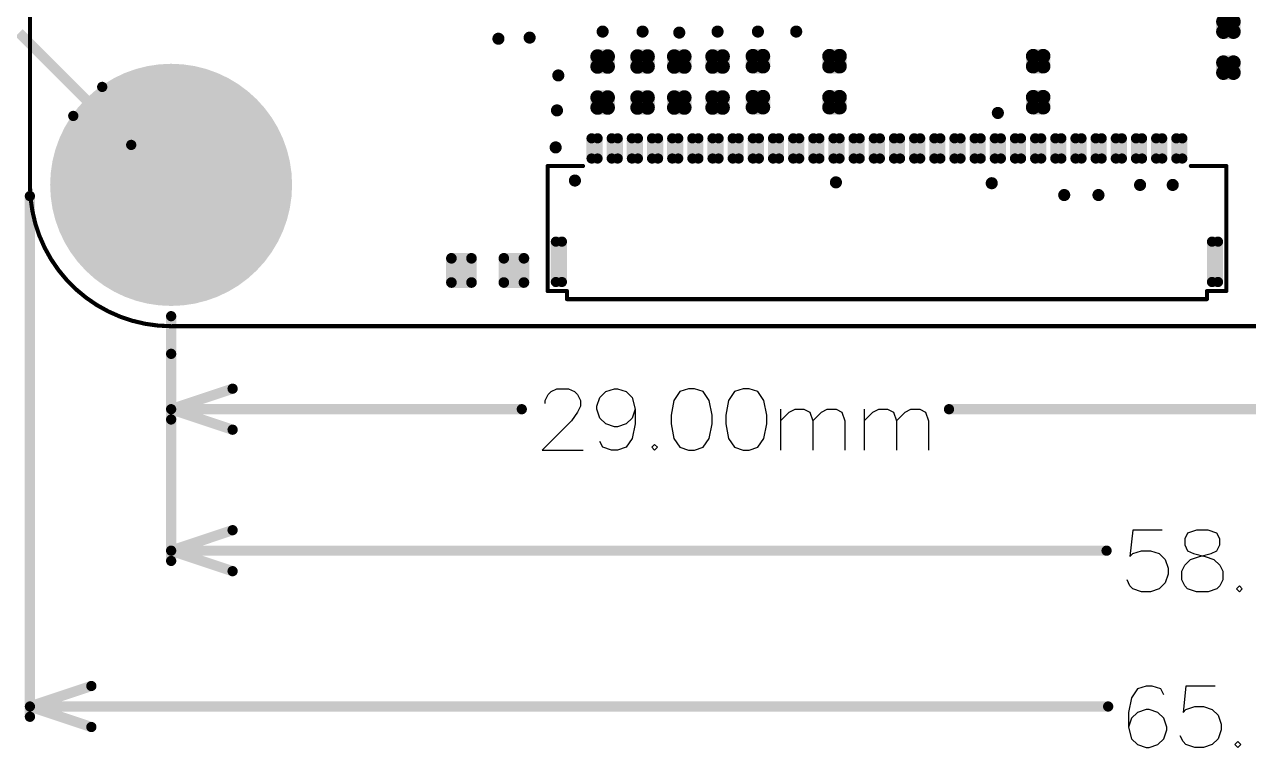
# Model space of a CAD drawing. Header units: millimetres. Extents: x 135.3 to 226.6, y 69.5 to 125.
# Drawn here: x 151.84 to 182.19, y 69.52 to 87.43 of the extents above; entities that cross this region are included whole.
import ezdxf

# ---------------------------------------------------------------- set-up
doc = ezdxf.new("R2010")
doc.units = ezdxf.units.MM
for name, color, linetype in [('Mechanical1', 6, 'Continuous'), ('Mechanical13', 56, 'Continuous'), ('Mechanical9', 56, 'Continuous'), ('PadHoleLayer', 156, 'Continuous'), ('TopSolder', 216, 'Continuous'), ('ViaHoleLayer', 16, 'Continuous')]:
    doc.layers.add(name, color=color, linetype=linetype)

# ---------------------------------------------------------------- blocks, each defined once
blk = doc.blocks.new('0402R_N_HIGHDENSITY_3')
at = {"layer": 'TopSolder', "const_width": 0.1778}
for points in [[(-0.7239, 0.127, 1), (-0.5461, 0.127, 1)], [(-0.4699, 0.127, 1), (-0.2921, 0.127, 1)], [(0.2921, 0.127, 1), (0.4699, 0.127, 1)], [(0.5461, 0.127, 1), (0.7239, 0.127, 1)], [(-0.7239, -0.127, 1), (-0.5461, -0.127, 1)], [(-0.4699, -0.127, 1), (-0.2921, -0.127, 1)], [(0.2921, -0.127, 1), (0.4699, -0.127, 1)], [(0.5461, -0.127, 1), (0.7239, -0.127, 1)]]:
    blk.add_lwpolyline(points, format="xyb", close=True, dxfattribs=at)
at = {"layer": 'TopSolder'}
for points in [[(-0.635, -0.3048), (-0.381, -0.3048), (-0.635, 0.3048), (-0.381, 0.3048)], [(0.381, -0.3048), (0.635, -0.3048), (0.381, 0.3048), (0.635, 0.3048)], [(-0.8128, -0.127), (-0.2032, -0.127), (-0.8128, 0.127), (-0.2032, 0.127)], [(0.2032, -0.127), (0.8128, -0.127), (0.2032, 0.127), (0.8128, 0.127)]]:
    blk.add_solid(points, dxfattribs=at)
blk = doc.blocks.new('0402R_N_HIGHDENSITY_65')
at = {"layer": 'TopSolder', "const_width": 0.1778}
for points in [[(-0.7239, 0.127, 1), (-0.5461, 0.127, 1)], [(-0.4699, 0.127, 1), (-0.2921, 0.127, 1)], [(0.2921, 0.127, 1), (0.4699, 0.127, 1)], [(0.5461, 0.127, 1), (0.7239, 0.127, 1)], [(-0.7239, -0.127, 1), (-0.5461, -0.127, 1)], [(-0.4699, -0.127, 1), (-0.2921, -0.127, 1)], [(0.2921, -0.127, 1), (0.4699, -0.127, 1)], [(0.5461, -0.127, 1), (0.7239, -0.127, 1)]]:
    blk.add_lwpolyline(points, format="xyb", close=True, dxfattribs=at)
at = {"layer": 'TopSolder'}
for points in [[(-0.635, -0.3048), (-0.381, -0.3048), (-0.635, 0.3048), (-0.381, 0.3048)], [(0.381, -0.3048), (0.635, -0.3048), (0.381, 0.3048), (0.635, 0.3048)], [(-0.8128, -0.127), (-0.2032, -0.127), (-0.8128, 0.127), (-0.2032, 0.127)], [(0.2032, -0.127), (0.8128, -0.127), (0.2032, 0.127), (0.8128, 0.127)]]:
    blk.add_solid(points, dxfattribs=at)
blk = doc.blocks.new('0402R_N_HIGHDENSITY_66')
at = {"layer": 'TopSolder', "const_width": 0.1778}
for points in [[(-0.7239, 0.127, 1), (-0.5461, 0.127, 1)], [(-0.4699, 0.127, 1), (-0.2921, 0.127, 1)], [(0.2921, 0.127, 1), (0.4699, 0.127, 1)], [(0.5461, 0.127, 1), (0.7239, 0.127, 1)], [(-0.7239, -0.127, 1), (-0.5461, -0.127, 1)], [(-0.4699, -0.127, 1), (-0.2921, -0.127, 1)], [(0.2921, -0.127, 1), (0.4699, -0.127, 1)], [(0.5461, -0.127, 1), (0.7239, -0.127, 1)]]:
    blk.add_lwpolyline(points, format="xyb", close=True, dxfattribs=at)
at = {"layer": 'TopSolder'}
for points in [[(-0.635, -0.3048), (-0.381, -0.3048), (-0.635, 0.3048), (-0.381, 0.3048)], [(0.381, -0.3048), (0.635, -0.3048), (0.381, 0.3048), (0.635, 0.3048)], [(-0.8128, -0.127), (-0.2032, -0.127), (-0.8128, 0.127), (-0.2032, 0.127)], [(0.2032, -0.127), (0.8128, -0.127), (0.2032, 0.127), (0.8128, 0.127)]]:
    blk.add_solid(points, dxfattribs=at)
blk = doc.blocks.new('0402R_N_HIGHDENSITY_67')
at = {"layer": 'TopSolder', "const_width": 0.1778}
for points in [[(-0.7239, 0.127, 1), (-0.5461, 0.127, 1)], [(-0.4699, 0.127, 1), (-0.2921, 0.127, 1)], [(0.2921, 0.127, 1), (0.4699, 0.127, 1)], [(0.5461, 0.127, 1), (0.7239, 0.127, 1)], [(-0.7239, -0.127, 1), (-0.5461, -0.127, 1)], [(-0.4699, -0.127, 1), (-0.2921, -0.127, 1)], [(0.2921, -0.127, 1), (0.4699, -0.127, 1)], [(0.5461, -0.127, 1), (0.7239, -0.127, 1)]]:
    blk.add_lwpolyline(points, format="xyb", close=True, dxfattribs=at)
at = {"layer": 'TopSolder'}
for points in [[(-0.635, -0.3048), (-0.381, -0.3048), (-0.635, 0.3048), (-0.381, 0.3048)], [(0.381, -0.3048), (0.635, -0.3048), (0.381, 0.3048), (0.635, 0.3048)], [(-0.8128, -0.127), (-0.2032, -0.127), (-0.8128, 0.127), (-0.2032, 0.127)], [(0.2032, -0.127), (0.8128, -0.127), (0.2032, 0.127), (0.8128, 0.127)]]:
    blk.add_solid(points, dxfattribs=at)
blk = doc.blocks.new('0402R_N_HIGHDENSITY_68')
at = {"layer": 'TopSolder', "const_width": 0.1778}
for points in [[(-0.7239, 0.127, 1), (-0.5461, 0.127, 1)], [(-0.4699, 0.127, 1), (-0.2921, 0.127, 1)], [(0.2921, 0.127, 1), (0.4699, 0.127, 1)], [(0.5461, 0.127, 1), (0.7239, 0.127, 1)], [(-0.7239, -0.127, 1), (-0.5461, -0.127, 1)], [(-0.4699, -0.127, 1), (-0.2921, -0.127, 1)], [(0.2921, -0.127, 1), (0.4699, -0.127, 1)], [(0.5461, -0.127, 1), (0.7239, -0.127, 1)]]:
    blk.add_lwpolyline(points, format="xyb", close=True, dxfattribs=at)
at = {"layer": 'TopSolder'}
for points in [[(-0.635, -0.3048), (-0.381, -0.3048), (-0.635, 0.3048), (-0.381, 0.3048)], [(0.381, -0.3048), (0.635, -0.3048), (0.381, 0.3048), (0.635, 0.3048)], [(-0.8128, -0.127), (-0.2032, -0.127), (-0.8128, 0.127), (-0.2032, 0.127)], [(0.2032, -0.127), (0.8128, -0.127), (0.2032, 0.127), (0.8128, 0.127)]]:
    blk.add_solid(points, dxfattribs=at)
blk = doc.blocks.new('0402R_N_HIGHDENSITY_69')
at = {"layer": 'TopSolder', "const_width": 0.1778}
for points in [[(-0.7239, 0.127, 1), (-0.5461, 0.127, 1)], [(-0.4699, 0.127, 1), (-0.2921, 0.127, 1)], [(0.2921, 0.127, 1), (0.4699, 0.127, 1)], [(0.5461, 0.127, 1), (0.7239, 0.127, 1)], [(-0.7239, -0.127, 1), (-0.5461, -0.127, 1)], [(-0.4699, -0.127, 1), (-0.2921, -0.127, 1)], [(0.2921, -0.127, 1), (0.4699, -0.127, 1)], [(0.5461, -0.127, 1), (0.7239, -0.127, 1)]]:
    blk.add_lwpolyline(points, format="xyb", close=True, dxfattribs=at)
at = {"layer": 'TopSolder'}
for points in [[(-0.635, -0.3048), (-0.381, -0.3048), (-0.635, 0.3048), (-0.381, 0.3048)], [(0.381, -0.3048), (0.635, -0.3048), (0.381, 0.3048), (0.635, 0.3048)], [(-0.8128, -0.127), (-0.2032, -0.127), (-0.8128, 0.127), (-0.2032, 0.127)], [(0.2032, -0.127), (0.8128, -0.127), (0.2032, 0.127), (0.8128, 0.127)]]:
    blk.add_solid(points, dxfattribs=at)
blk = doc.blocks.new('0402R_N_HIGHDENSITY_70')
at = {"layer": 'TopSolder', "const_width": 0.1778}
for points in [[(-0.7239, 0.127, 1), (-0.5461, 0.127, 1)], [(-0.4699, 0.127, 1), (-0.2921, 0.127, 1)], [(0.2921, 0.127, 1), (0.4699, 0.127, 1)], [(0.5461, 0.127, 1), (0.7239, 0.127, 1)], [(-0.7239, -0.127, 1), (-0.5461, -0.127, 1)], [(-0.4699, -0.127, 1), (-0.2921, -0.127, 1)], [(0.2921, -0.127, 1), (0.4699, -0.127, 1)], [(0.5461, -0.127, 1), (0.7239, -0.127, 1)]]:
    blk.add_lwpolyline(points, format="xyb", close=True, dxfattribs=at)
at = {"layer": 'TopSolder'}
for points in [[(-0.635, -0.3048), (-0.381, -0.3048), (-0.635, 0.3048), (-0.381, 0.3048)], [(0.381, -0.3048), (0.635, -0.3048), (0.381, 0.3048), (0.635, 0.3048)], [(-0.8128, -0.127), (-0.2032, -0.127), (-0.8128, 0.127), (-0.2032, 0.127)], [(0.2032, -0.127), (0.8128, -0.127), (0.2032, 0.127), (0.8128, 0.127)]]:
    blk.add_solid(points, dxfattribs=at)
blk = doc.blocks.new('0603_LED_106')
at = {"layer": 'TopSolder', "const_width": 0.132}
for points in [[(-0.965, 0.3, 1), (-0.833, 0.3, 1)], [(-0.467, 0.3, 1), (-0.335, 0.3, 1)], [(0.335, 0.3, 1), (0.467, 0.3, 1)], [(0.833, 0.3, 1), (0.965, 0.3, 1)], [(-0.965, -0.3, 1), (-0.833, -0.3, 1)], [(-0.467, -0.3, 1), (-0.335, -0.3, 1)], [(0.335, -0.3, 1), (0.467, -0.3, 1)], [(0.833, -0.3, 1), (0.965, -0.3, 1)]]:
    blk.add_lwpolyline(points, format="xyb", close=True, dxfattribs=at)
at = {"layer": 'TopSolder'}
for points in [[(-0.401, -0.432), (-0.401, 0.432), (-0.899, -0.432), (-0.899, 0.432)], [(0.899, -0.432), (0.899, 0.432), (0.401, -0.432), (0.401, 0.432)], [(-0.269, -0.3), (-0.269, 0.3), (-1.031, -0.3), (-1.031, 0.3)], [(1.031, -0.3), (1.031, 0.3), (0.269, -0.3), (0.269, 0.3)]]:
    blk.add_solid(points, dxfattribs=at)
blk = doc.blocks.new('FPC_0_5MM_30P_DN_H1_0_110')
at = {"layer": 'Mechanical13', "const_width": 0.102}
for points in [[(-8.415, 0.97), (-7.535, 0.97)], [(-8.415, -1.93), (-8.415, 0.97)], [(7.535, 0.97), (8.415, 0.97)], [(8.415, 0.97), (8.415, -1.93)], [(-8.415, -1.93), (-8.415, -2.13)], [(-8.415, -2.13), (-7.935, -2.13)], [(-7.935, -2.33), (-7.935, -2.13)], [(7.935, -2.13), (8.415, -2.13)], [(7.935, -2.33), (7.935, -2.13)], [(8.415, -2.13), (8.415, -1.93)], [(-7.935, -2.33), (7.935, -2.33)]]:
    blk.add_lwpolyline(points, dxfattribs=at)
at = {"layer": 'Mechanical13', "const_width": 0.0508}
for points in [[(-8.44, 0.97, 1), (-8.39, 0.97, 1)], [(-8.44, 0.97, 1), (-8.39, 0.97, 1)], [(-7.56, 0.97, 1), (-7.51, 0.97, 1)], [(7.51, 0.97, 1), (7.56, 0.97, 1)], [(8.39, 0.97, 1), (8.44, 0.97, 1)], [(8.39, 0.97, 1), (8.44, 0.97, 1)], [(-8.44, -1.93, 1), (-8.39, -1.93, 1)], [(-8.44, -1.93, 1), (-8.39, -1.93, 1)], [(-8.44, -2.13, 1), (-8.39, -2.13, 1)], [(-8.44, -2.13, 1), (-8.39, -2.13, 1)], [(-7.96, -2.13, 1), (-7.91, -2.13, 1)], [(-7.96, -2.13, 1), (-7.91, -2.13, 1)], [(7.91, -2.13, 1), (7.96, -2.13, 1)], [(7.91, -2.13, 1), (7.96, -2.13, 1)], [(8.39, -1.93, 1), (8.44, -1.93, 1)], [(8.39, -1.93, 1), (8.44, -1.93, 1)], [(8.39, -2.13, 1), (8.44, -2.13, 1)], [(8.39, -2.13, 1), (8.44, -2.13, 1)], [(-7.96, -2.33, 1), (-7.91, -2.33, 1)], [(-7.96, -2.33, 1), (-7.91, -2.33, 1)], [(7.91, -2.33, 1), (7.96, -2.33, 1)], [(7.91, -2.33, 1), (7.96, -2.33, 1)]]:
    blk.add_lwpolyline(points, format="xyb", close=True, dxfattribs=at)
at = {"layer": 'TopSolder', "const_width": 0.126}
for points in [[(-7.388, 1.655, 1), (-7.262, 1.655, 1)], [(-7.238, 1.655, 1), (-7.112, 1.655, 1)], [(-6.888, 1.655, 1), (-6.762, 1.655, 1)], [(-6.738, 1.655, 1), (-6.612, 1.655, 1)], [(-6.388, 1.655, 1), (-6.262, 1.655, 1)], [(-6.238, 1.655, 1), (-6.112, 1.655, 1)], [(-5.888, 1.655, 1), (-5.762, 1.655, 1)], [(-5.738, 1.655, 1), (-5.612, 1.655, 1)], [(-5.388, 1.655, 1), (-5.262, 1.655, 1)], [(-5.238, 1.655, 1), (-5.112, 1.655, 1)], [(-4.888, 1.655, 1), (-4.762, 1.655, 1)], [(-4.738, 1.655, 1), (-4.612, 1.655, 1)], [(-4.388, 1.655, 1), (-4.262, 1.655, 1)], [(-4.238, 1.655, 1), (-4.112, 1.655, 1)], [(-3.888, 1.655, 1), (-3.762, 1.655, 1)], [(-3.738, 1.655, 1), (-3.612, 1.655, 1)], [(-3.388, 1.655, 1), (-3.262, 1.655, 1)], [(-3.238, 1.655, 1), (-3.112, 1.655, 1)], [(-2.888, 1.655, 1), (-2.762, 1.655, 1)], [(-2.738, 1.655, 1), (-2.612, 1.655, 1)], [(-2.388, 1.655, 1), (-2.262, 1.655, 1)], [(-2.238, 1.655, 1), (-2.112, 1.655, 1)], [(-1.888, 1.655, 1), (-1.762, 1.655, 1)], [(-1.738, 1.655, 1), (-1.612, 1.655, 1)], [(-1.388, 1.655, 1), (-1.262, 1.655, 1)], [(-1.238, 1.655, 1), (-1.112, 1.655, 1)], [(-0.888, 1.655, 1), (-0.762, 1.655, 1)], [(-0.738, 1.655, 1), (-0.612, 1.655, 1)], [(-0.388, 1.655, 1), (-0.262, 1.655, 1)], [(-0.238, 1.655, 1), (-0.112, 1.655, 1)], [(0.112, 1.655, 1), (0.238, 1.655, 1)], [(0.262, 1.655, 1), (0.388, 1.655, 1)], [(0.612, 1.655, 1), (0.738, 1.655, 1)], [(0.762, 1.655, 1), (0.888, 1.655, 1)], [(1.112, 1.655, 1), (1.238, 1.655, 1)], [(1.262, 1.655, 1), (1.388, 1.655, 1)], [(1.612, 1.655, 1), (1.738, 1.655, 1)], [(1.762, 1.655, 1), (1.888, 1.655, 1)], [(2.112, 1.655, 1), (2.238, 1.655, 1)], [(2.262, 1.655, 1), (2.388, 1.655, 1)], [(2.612, 1.655, 1), (2.738, 1.655, 1)], [(2.762, 1.655, 1), (2.888, 1.655, 1)], [(3.112, 1.655, 1), (3.238, 1.655, 1)], [(3.262, 1.655, 1), (3.388, 1.655, 1)], [(3.612, 1.655, 1), (3.738, 1.655, 1)], [(3.762, 1.655, 1), (3.888, 1.655, 1)], [(4.112, 1.655, 1), (4.238, 1.655, 1)], [(4.262, 1.655, 1), (4.388, 1.655, 1)], [(4.612, 1.655, 1), (4.738, 1.655, 1)], [(4.762, 1.655, 1), (4.888, 1.655, 1)], [(5.112, 1.655, 1), (5.238, 1.655, 1)], [(5.262, 1.655, 1), (5.388, 1.655, 1)], [(5.612, 1.655, 1), (5.738, 1.655, 1)], [(5.762, 1.655, 1), (5.888, 1.655, 1)], [(6.112, 1.655, 1), (6.238, 1.655, 1)], [(6.262, 1.655, 1), (6.388, 1.655, 1)], [(6.612, 1.655, 1), (6.738, 1.655, 1)], [(6.762, 1.655, 1), (6.888, 1.655, 1)], [(7.112, 1.655, 1), (7.238, 1.655, 1)], [(7.262, 1.655, 1), (7.388, 1.655, 1)], [(-7.388, 1.155, 1), (-7.262, 1.155, 1)], [(-7.238, 1.155, 1), (-7.112, 1.155, 1)], [(-6.888, 1.155, 1), (-6.762, 1.155, 1)], [(-6.738, 1.155, 1), (-6.612, 1.155, 1)], [(-6.388, 1.155, 1), (-6.262, 1.155, 1)], [(-6.238, 1.155, 1), (-6.112, 1.155, 1)], [(-5.888, 1.155, 1), (-5.762, 1.155, 1)], [(-5.738, 1.155, 1), (-5.612, 1.155, 1)], [(-5.388, 1.155, 1), (-5.262, 1.155, 1)], [(-5.238, 1.155, 1), (-5.112, 1.155, 1)], [(-4.888, 1.155, 1), (-4.762, 1.155, 1)], [(-4.738, 1.155, 1), (-4.612, 1.155, 1)], [(-4.388, 1.155, 1), (-4.262, 1.155, 1)], [(-4.238, 1.155, 1), (-4.112, 1.155, 1)], [(-3.888, 1.155, 1), (-3.762, 1.155, 1)], [(-3.738, 1.155, 1), (-3.612, 1.155, 1)], [(-3.388, 1.155, 1), (-3.262, 1.155, 1)], [(-3.238, 1.155, 1), (-3.112, 1.155, 1)], [(-2.888, 1.155, 1), (-2.762, 1.155, 1)], [(-2.738, 1.155, 1), (-2.612, 1.155, 1)], [(-2.388, 1.155, 1), (-2.262, 1.155, 1)], [(-2.238, 1.155, 1), (-2.112, 1.155, 1)], [(-1.888, 1.155, 1), (-1.762, 1.155, 1)], [(-1.738, 1.155, 1), (-1.612, 1.155, 1)], [(-1.388, 1.155, 1), (-1.262, 1.155, 1)], [(-1.238, 1.155, 1), (-1.112, 1.155, 1)], [(-0.888, 1.155, 1), (-0.762, 1.155, 1)], [(-0.738, 1.155, 1), (-0.612, 1.155, 1)], [(-0.388, 1.155, 1), (-0.262, 1.155, 1)], [(-0.238, 1.155, 1), (-0.112, 1.155, 1)], [(0.112, 1.155, 1), (0.238, 1.155, 1)], [(0.262, 1.155, 1), (0.388, 1.155, 1)], [(0.612, 1.155, 1), (0.738, 1.155, 1)], [(0.762, 1.155, 1), (0.888, 1.155, 1)], [(1.112, 1.155, 1), (1.238, 1.155, 1)], [(1.262, 1.155, 1), (1.388, 1.155, 1)], [(1.612, 1.155, 1), (1.738, 1.155, 1)], [(1.762, 1.155, 1), (1.888, 1.155, 1)], [(2.112, 1.155, 1), (2.238, 1.155, 1)], [(2.262, 1.155, 1), (2.388, 1.155, 1)], [(2.612, 1.155, 1), (2.738, 1.155, 1)], [(2.762, 1.155, 1), (2.888, 1.155, 1)], [(3.112, 1.155, 1), (3.238, 1.155, 1)], [(3.262, 1.155, 1), (3.388, 1.155, 1)], [(3.612, 1.155, 1), (3.738, 1.155, 1)], [(3.762, 1.155, 1), (3.888, 1.155, 1)], [(4.112, 1.155, 1), (4.238, 1.155, 1)], [(4.262, 1.155, 1), (4.388, 1.155, 1)], [(4.612, 1.155, 1), (4.738, 1.155, 1)], [(4.762, 1.155, 1), (4.888, 1.155, 1)], [(5.112, 1.155, 1), (5.238, 1.155, 1)], [(5.262, 1.155, 1), (5.388, 1.155, 1)], [(5.612, 1.155, 1), (5.738, 1.155, 1)], [(5.762, 1.155, 1), (5.888, 1.155, 1)], [(6.112, 1.155, 1), (6.238, 1.155, 1)], [(6.262, 1.155, 1), (6.388, 1.155, 1)], [(6.612, 1.155, 1), (6.738, 1.155, 1)], [(6.762, 1.155, 1), (6.888, 1.155, 1)], [(7.112, 1.155, 1), (7.238, 1.155, 1)], [(7.262, 1.155, 1), (7.388, 1.155, 1)], [(-8.273, -0.905, 1), (-8.147, -0.905, 1)], [(-8.123, -0.905, 1), (-7.997, -0.905, 1)], [(7.997, -0.905, 1), (8.123, -0.905, 1)], [(8.147, -0.905, 1), (8.273, -0.905, 1)], [(-8.273, -1.905, 1), (-8.147, -1.905, 1)], [(-8.123, -1.905, 1), (-7.997, -1.905, 1)], [(7.997, -1.905, 1), (8.123, -1.905, 1)], [(8.147, -1.905, 1), (8.273, -1.905, 1)]]:
    blk.add_lwpolyline(points, format="xyb", close=True, dxfattribs=at)
at = {"layer": 'TopSolder'}
for points in [[(-7.451, 1.655), (-7.451, 1.155), (-7.049, 1.655), (-7.049, 1.155)], [(-7.325, 1.781), (-7.325, 1.029), (-7.175, 1.781), (-7.175, 1.029)], [(-6.951, 1.655), (-6.951, 1.155), (-6.549, 1.655), (-6.549, 1.155)], [(-6.825, 1.781), (-6.825, 1.029), (-6.675, 1.781), (-6.675, 1.029)], [(-6.451, 1.655), (-6.451, 1.155), (-6.049, 1.655), (-6.049, 1.155)], [(-6.325, 1.781), (-6.325, 1.029), (-6.175, 1.781), (-6.175, 1.029)], [(-5.951, 1.655), (-5.951, 1.155), (-5.549, 1.655), (-5.549, 1.155)], [(-5.825, 1.781), (-5.825, 1.029), (-5.675, 1.781), (-5.675, 1.029)], [(-5.451, 1.655), (-5.451, 1.155), (-5.049, 1.655), (-5.049, 1.155)], [(-5.325, 1.781), (-5.325, 1.029), (-5.175, 1.781), (-5.175, 1.029)], [(-4.951, 1.655), (-4.951, 1.155), (-4.549, 1.655), (-4.549, 1.155)], [(-4.825, 1.781), (-4.825, 1.029), (-4.675, 1.781), (-4.675, 1.029)], [(-4.451, 1.655), (-4.451, 1.155), (-4.049, 1.655), (-4.049, 1.155)], [(-4.325, 1.781), (-4.325, 1.029), (-4.175, 1.781), (-4.175, 1.029)], [(-3.951, 1.655), (-3.951, 1.155), (-3.549, 1.655), (-3.549, 1.155)], [(-3.825, 1.781), (-3.825, 1.029), (-3.675, 1.781), (-3.675, 1.029)], [(-3.451, 1.655), (-3.451, 1.155), (-3.049, 1.655), (-3.049, 1.155)], [(-3.325, 1.781), (-3.325, 1.029), (-3.175, 1.781), (-3.175, 1.029)], [(-2.951, 1.655), (-2.951, 1.155), (-2.549, 1.655), (-2.549, 1.155)], [(-2.825, 1.781), (-2.825, 1.029), (-2.675, 1.781), (-2.675, 1.029)], [(-2.451, 1.655), (-2.451, 1.155), (-2.049, 1.655), (-2.049, 1.155)], [(-2.325, 1.781), (-2.325, 1.029), (-2.175, 1.781), (-2.175, 1.029)], [(-1.951, 1.655), (-1.951, 1.155), (-1.549, 1.655), (-1.549, 1.155)], [(-1.825, 1.781), (-1.825, 1.029), (-1.675, 1.781), (-1.675, 1.029)], [(-1.451, 1.655), (-1.451, 1.155), (-1.049, 1.655), (-1.049, 1.155)], [(-1.325, 1.781), (-1.325, 1.029), (-1.175, 1.781), (-1.175, 1.029)], [(-0.951, 1.655), (-0.951, 1.155), (-0.549, 1.655), (-0.549, 1.155)], [(-0.825, 1.781), (-0.825, 1.029), (-0.675, 1.781), (-0.675, 1.029)], [(-0.451, 1.655), (-0.451, 1.155), (-0.049, 1.655), (-0.049, 1.155)], [(-0.325, 1.781), (-0.325, 1.029), (-0.175, 1.781), (-0.175, 1.029)], [(0.049, 1.655), (0.049, 1.155), (0.451, 1.655), (0.451, 1.155)], [(0.175, 1.781), (0.175, 1.029), (0.325, 1.781), (0.325, 1.029)], [(0.549, 1.655), (0.549, 1.155), (0.951, 1.655), (0.951, 1.155)], [(0.675, 1.781), (0.675, 1.029), (0.825, 1.781), (0.825, 1.029)], [(1.049, 1.655), (1.049, 1.155), (1.451, 1.655), (1.451, 1.155)], [(1.175, 1.781), (1.175, 1.029), (1.325, 1.781), (1.325, 1.029)], [(1.549, 1.655), (1.549, 1.155), (1.951, 1.655), (1.951, 1.155)], [(1.675, 1.781), (1.675, 1.029), (1.825, 1.781), (1.825, 1.029)], [(2.049, 1.655), (2.049, 1.155), (2.451, 1.655), (2.451, 1.155)], [(2.175, 1.781), (2.175, 1.029), (2.325, 1.781), (2.325, 1.029)], [(2.549, 1.655), (2.549, 1.155), (2.951, 1.655), (2.951, 1.155)], [(2.675, 1.781), (2.675, 1.029), (2.825, 1.781), (2.825, 1.029)], [(3.049, 1.655), (3.049, 1.155), (3.451, 1.655), (3.451, 1.155)], [(3.175, 1.781), (3.175, 1.029), (3.325, 1.781), (3.325, 1.029)], [(3.549, 1.655), (3.549, 1.155), (3.951, 1.655), (3.951, 1.155)], [(3.675, 1.781), (3.675, 1.029), (3.825, 1.781), (3.825, 1.029)], [(4.049, 1.655), (4.049, 1.155), (4.451, 1.655), (4.451, 1.155)], [(4.175, 1.781), (4.175, 1.029), (4.325, 1.781), (4.325, 1.029)], [(4.549, 1.655), (4.549, 1.155), (4.951, 1.655), (4.951, 1.155)], [(4.675, 1.781), (4.675, 1.029), (4.825, 1.781), (4.825, 1.029)], [(5.049, 1.655), (5.049, 1.155), (5.451, 1.655), (5.451, 1.155)], [(5.175, 1.781), (5.175, 1.029), (5.325, 1.781), (5.325, 1.029)], [(5.549, 1.655), (5.549, 1.155), (5.951, 1.655), (5.951, 1.155)], [(5.675, 1.781), (5.675, 1.029), (5.825, 1.781), (5.825, 1.029)], [(6.049, 1.655), (6.049, 1.155), (6.451, 1.655), (6.451, 1.155)], [(6.175, 1.781), (6.175, 1.029), (6.325, 1.781), (6.325, 1.029)], [(6.549, 1.655), (6.549, 1.155), (6.951, 1.655), (6.951, 1.155)], [(6.675, 1.781), (6.675, 1.029), (6.825, 1.781), (6.825, 1.029)], [(7.049, 1.655), (7.049, 1.155), (7.451, 1.655), (7.451, 1.155)], [(7.175, 1.781), (7.175, 1.029), (7.325, 1.781), (7.325, 1.029)], [(-8.336, -0.905), (-8.336, -1.905), (-7.934, -0.905), (-7.934, -1.905)], [(-8.21, -0.779), (-8.21, -2.031), (-8.06, -0.779), (-8.06, -2.031)], [(7.934, -0.905), (7.934, -1.905), (8.336, -0.905), (8.336, -1.905)], [(8.06, -0.779), (8.06, -2.031), (8.21, -0.779), (8.21, -2.031)]]:
    blk.add_solid(points, dxfattribs=at)
blk = doc.blocks.new('0402R_N_HIGHDENSITY_140')
at = {"layer": 'TopSolder', "const_width": 0.1778}
for points in [[(-0.7239, 0.127, 1), (-0.5461, 0.127, 1)], [(-0.4699, 0.127, 1), (-0.2921, 0.127, 1)], [(0.2921, 0.127, 1), (0.4699, 0.127, 1)], [(0.5461, 0.127, 1), (0.7239, 0.127, 1)], [(-0.7239, -0.127, 1), (-0.5461, -0.127, 1)], [(-0.4699, -0.127, 1), (-0.2921, -0.127, 1)], [(0.2921, -0.127, 1), (0.4699, -0.127, 1)], [(0.5461, -0.127, 1), (0.7239, -0.127, 1)]]:
    blk.add_lwpolyline(points, format="xyb", close=True, dxfattribs=at)
at = {"layer": 'TopSolder'}
for points in [[(-0.635, -0.3048), (-0.381, -0.3048), (-0.635, 0.3048), (-0.381, 0.3048)], [(0.381, -0.3048), (0.635, -0.3048), (0.381, 0.3048), (0.635, 0.3048)], [(-0.8128, -0.127), (-0.2032, -0.127), (-0.8128, 0.127), (-0.2032, 0.127)], [(0.2032, -0.127), (0.8128, -0.127), (0.2032, 0.127), (0.8128, 0.127)]]:
    blk.add_solid(points, dxfattribs=at)

msp = doc.modelspace()

# ---------------------------------------------------------------- linework, layer by layer
at = {"layer": 'Mechanical1', "const_width": 0.102}
for points in [[(151.976, 83.484), (151.976, 116.515)], [(155.504, 79.956), (213.477, 79.956)]]:
    msp.add_lwpolyline(points, dxfattribs=at)
at = {"layer": 'Mechanical1', "const_width": 0.0508}
for points in [[(151.95, 83.484, 1), (152.001, 83.484, 1)], [(151.95, 83.458, 1), (152.001, 83.458, 1)], [(155.452, 79.956, 1), (155.502, 79.956, 1)], [(155.478, 79.956, 1), (155.529, 79.956, 1)]]:
    msp.add_lwpolyline(points, format="xyb", close=True, dxfattribs=at)
at = {"layer": 'Mechanical1', "const_width": 0.102}
msp.add_lwpolyline([(155.477, 79.956, -0.414214), (151.976, 83.458)], format="xyb", dxfattribs=at)
at = {"layer": 'Mechanical9'}
for p, q in [((164.826, 78.262), (164.898, 78.334)), ((164.898, 78.334), (165.043, 78.407)), ((165.043, 78.407), (165.333, 78.407)), ((165.333, 78.407), (165.479, 78.334)), ((165.479, 78.334), (165.551, 78.262)), ((166.11, 78.189), (166.255, 78.334)), ((166.255, 78.334), (166.473, 78.407)), ((166.473, 78.407), (166.545, 78.407)), ((166.545, 78.407), (166.763, 78.334)), ((166.763, 78.334), (166.908, 78.189)), ((168.091, 78.334), (167.945, 78.117)), ((168.308, 78.407), (168.091, 78.334)), ((168.453, 78.407), (168.308, 78.407)), ((168.671, 78.334), (168.453, 78.407)), ((168.816, 78.117), (168.671, 78.334)), ((169.447, 78.334), (169.302, 78.117)), ((169.665, 78.407), (169.447, 78.334)), ((169.81, 78.407), (169.665, 78.407)), ((170.028, 78.334), (169.81, 78.407)), ((170.173, 78.117), (170.028, 78.334)), ((164.753, 78.117), (164.826, 78.262)), ((164.753, 78.044), (164.753, 78.117)), ((165.551, 78.262), (165.624, 78.117)), ((165.624, 78.117), (165.624, 77.972)), ((166.037, 77.972), (166.11, 78.189)), ((166.908, 78.189), (166.98, 77.899)), ((167.945, 78.117), (167.873, 77.754)), ((168.889, 77.754), (168.816, 78.117)), ((169.302, 78.117), (169.23, 77.754)), ((170.245, 77.754), (170.173, 78.117)), ((165.551, 77.826), (165.406, 77.609)), ((165.624, 77.972), (165.551, 77.826)), ((166.037, 77.899), (166.037, 77.972)), ((166.11, 77.681), (166.037, 77.899)), ((166.98, 77.899), (166.908, 77.681)), ((166.98, 77.899), (166.98, 77.536)), ((167.873, 77.754), (167.873, 77.536)), ((168.889, 77.536), (168.889, 77.754)), ((169.23, 77.754), (169.23, 77.536)), ((170.245, 77.536), (170.245, 77.754)), ((170.586, 77.899), (170.586, 76.883)), ((170.586, 77.609), (170.804, 77.826)), ((170.804, 77.826), (170.949, 77.899)), ((170.949, 77.899), (171.167, 77.899)), ((171.167, 77.899), (171.312, 77.826)), ((171.312, 77.826), (171.385, 77.609)), ((171.385, 77.609), (171.602, 77.826)), ((171.602, 77.826), (171.747, 77.899)), ((171.747, 77.899), (171.965, 77.899)), ((171.965, 77.899), (172.11, 77.826)), ((172.11, 77.826), (172.183, 77.609)), ((172.662, 77.899), (172.662, 76.883)), ((172.662, 77.609), (172.879, 77.826)), ((172.879, 77.826), (173.024, 77.899)), ((173.024, 77.899), (173.242, 77.899)), ((173.242, 77.899), (173.387, 77.826)), ((173.387, 77.826), (173.46, 77.609)), ((173.46, 77.609), (173.677, 77.826)), ((173.677, 77.826), (173.822, 77.899)), ((173.822, 77.899), (174.04, 77.899)), ((174.04, 77.899), (174.185, 77.826)), ((174.185, 77.826), (174.258, 77.609)), ((165.406, 77.609), (164.68, 76.883)), ((166.255, 77.536), (166.11, 77.681)), ((166.473, 77.464), (166.255, 77.536)), ((166.545, 77.464), (166.473, 77.464)), ((166.763, 77.536), (166.545, 77.464)), ((166.908, 77.681), (166.763, 77.536)), ((166.98, 77.536), (166.908, 77.173)), ((167.873, 77.536), (167.945, 77.173)), ((168.816, 77.173), (168.889, 77.536)), ((169.23, 77.536), (169.302, 77.173)), ((170.173, 77.173), (170.245, 77.536)), ((171.385, 77.609), (171.385, 76.883)), ((172.183, 77.609), (172.183, 76.883)), ((173.46, 77.609), (173.46, 76.883)), ((174.258, 77.609), (174.258, 76.883)), ((166.182, 76.956), (166.11, 77.101)), ((166.908, 77.173), (166.763, 76.956)), ((167.945, 77.173), (168.091, 76.956)), ((168.671, 76.956), (168.816, 77.173)), ((169.302, 77.173), (169.447, 76.956)), ((170.028, 76.956), (170.173, 77.173)), ((164.68, 76.883), (165.696, 76.883)), ((166.4, 76.883), (166.182, 76.956)), ((166.545, 76.883), (166.4, 76.883)), ((166.763, 76.956), (166.545, 76.883)), ((167.467, 77.028), (167.394, 76.956)), ((167.394, 76.956), (167.467, 76.883)), ((167.539, 76.956), (167.467, 77.028)), ((167.467, 76.883), (167.539, 76.956)), ((168.091, 76.956), (168.308, 76.883)), ((168.308, 76.883), (168.453, 76.883)), ((168.453, 76.883), (168.671, 76.956)), ((169.447, 76.956), (169.665, 76.883)), ((169.665, 76.883), (169.81, 76.883)), ((169.81, 76.883), (170.028, 76.956)), ((179.326, 74.902), (179.253, 74.249)), ((180.051, 74.902), (179.326, 74.902)), ((180.682, 74.829), (180.61, 74.684)), ((180.61, 74.684), (180.61, 74.539)), ((180.9, 74.902), (180.682, 74.829)), ((181.19, 74.902), (180.9, 74.902)), ((181.408, 74.829), (181.19, 74.902)), ((181.48, 74.684), (181.408, 74.829)), ((181.48, 74.539), (181.48, 74.684)), ((179.326, 74.321), (179.543, 74.394)), ((179.543, 74.394), (179.761, 74.394)), ((179.761, 74.394), (179.979, 74.321)), ((180.61, 74.539), (180.682, 74.394)), ((180.682, 74.394), (180.827, 74.321)), ((181.263, 74.321), (181.408, 74.394)), ((181.408, 74.394), (181.48, 74.539)), ((179.253, 74.249), (179.326, 74.321)), ((179.979, 74.321), (180.124, 74.176)), ((180.124, 74.176), (180.196, 73.958)), ((180.61, 74.031), (180.755, 74.176)), ((180.755, 74.176), (180.973, 74.249)), ((180.827, 74.321), (181.118, 74.249)), ((180.973, 74.249), (181.263, 74.321)), ((181.118, 74.249), (181.335, 74.176)), ((181.335, 74.176), (181.48, 74.031)), ((180.196, 73.813), (180.124, 73.596)), ((180.196, 73.958), (180.196, 73.813)), ((180.537, 73.886), (180.61, 74.031)), ((180.537, 73.668), (180.537, 73.886)), ((181.48, 74.031), (181.553, 73.886)), ((181.553, 73.886), (181.553, 73.668)), ((179.253, 73.523), (179.18, 73.668)), ((179.326, 73.451), (179.253, 73.523)), ((180.124, 73.596), (179.979, 73.451)), ((180.61, 73.523), (180.537, 73.668)), ((180.682, 73.451), (180.61, 73.523)), ((181.48, 73.523), (181.408, 73.451)), ((181.553, 73.668), (181.48, 73.523)), ((181.967, 73.523), (181.894, 73.451)), ((182.039, 73.451), (181.967, 73.523)), ((179.543, 73.378), (179.326, 73.451)), ((179.761, 73.378), (179.543, 73.378)), ((179.979, 73.451), (179.761, 73.378)), ((180.9, 73.378), (180.682, 73.451)), ((181.19, 73.378), (180.9, 73.378)), ((181.408, 73.451), (181.19, 73.378)), ((181.894, 73.451), (181.967, 73.378)), ((181.967, 73.378), (182.039, 73.451)), ((179.656, 71.041), (179.438, 70.968)), ((179.801, 71.041), (179.656, 71.041)), ((180.018, 70.968), (179.801, 71.041)), ((180.642, 71.041), (180.57, 70.388)), ((181.368, 71.041), (180.642, 71.041)), ((179.293, 70.751), (179.22, 70.388)), ((179.438, 70.968), (179.293, 70.751)), ((180.091, 70.823), (180.018, 70.968)), ((179.656, 70.46), (179.438, 70.388)), ((179.728, 70.46), (179.656, 70.46)), ((179.946, 70.388), (179.728, 70.46)), ((180.57, 70.388), (180.642, 70.46)), ((180.642, 70.46), (180.86, 70.533)), ((180.86, 70.533), (181.078, 70.533)), ((181.078, 70.533), (181.295, 70.46)), ((181.295, 70.46), (181.441, 70.315)), ((179.22, 70.388), (179.22, 70.025)), ((179.293, 70.243), (179.22, 70.025)), ((179.438, 70.388), (179.293, 70.243)), ((180.091, 70.243), (179.946, 70.388)), ((180.164, 70.025), (180.091, 70.243)), ((181.441, 70.315), (181.513, 70.098)), ((179.22, 70.025), (179.293, 69.735)), ((180.091, 69.735), (180.164, 69.953)), ((180.164, 69.953), (180.164, 70.025)), ((181.513, 69.953), (181.441, 69.735)), ((181.513, 70.098), (181.513, 69.953)), ((179.293, 69.735), (179.438, 69.59)), ((179.438, 69.59), (179.656, 69.517)), ((179.656, 69.517), (179.728, 69.517)), ((179.728, 69.517), (179.946, 69.59)), ((179.946, 69.59), (180.091, 69.735)), ((180.57, 69.662), (180.497, 69.807)), ((180.642, 69.59), (180.57, 69.662)), ((180.86, 69.517), (180.642, 69.59)), ((181.078, 69.517), (180.86, 69.517)), ((181.295, 69.59), (181.078, 69.517)), ((181.441, 69.735), (181.295, 69.59)), ((181.927, 69.662), (181.854, 69.59)), ((181.854, 69.59), (181.927, 69.517)), ((181.999, 69.59), (181.927, 69.662)), ((181.927, 69.517), (181.999, 69.59))]:
    msp.add_line(p, q, dxfattribs=at)
at = {"layer": 'Mechanical9', "const_width": 0.254}
for points in [[(151.706, 87.229), (154.487, 84.448)], [(153.769, 85.885), (154.487, 84.448)], [(153.05, 85.166), (154.487, 84.448)], [(151.976, 70.279), (151.976, 83.18)], [(155.477, 74.14), (155.477, 80.204)], [(155.477, 77.645), (155.477, 79.271)], [(155.477, 77.899), (157.001, 78.407)], [(155.477, 77.899), (157.001, 77.391)], [(155.477, 77.899), (164.172, 77.899)], [(174.766, 77.899), (184.477, 77.899)], [(155.477, 74.394), (157.001, 74.902)], [(155.477, 74.394), (157.001, 73.886)], [(155.477, 74.394), (178.672, 74.394)], [(151.976, 70.533), (153.5, 71.041)], [(151.976, 70.533), (153.5, 70.025)], [(151.976, 70.533), (178.712, 70.533)]]:
    msp.add_lwpolyline(points, dxfattribs=at)
at = {"layer": 'Mechanical9', "const_width": 0.127}
for points in [[(153.705, 85.885, 1), (153.832, 85.885, 1)], [(152.987, 85.166, 1), (153.114, 85.166, 1)], [(154.424, 84.448, 1), (154.551, 84.448, 1)], [(154.424, 84.448, 1), (154.551, 84.448, 1)], [(154.424, 84.448, 1), (154.551, 84.448, 1)], [(151.912, 83.18, 1), (152.039, 83.18, 1)], [(155.414, 80.204, 1), (155.541, 80.204, 1)], [(155.414, 79.271, 1), (155.541, 79.271, 1)], [(156.938, 78.407, 1), (157.065, 78.407, 1)], [(155.414, 77.899, 1), (155.541, 77.899, 1)], [(155.414, 77.899, 1), (155.541, 77.899, 1)], [(155.414, 77.899, 1), (155.541, 77.899, 1)], [(164.109, 77.899, 1), (164.236, 77.899, 1)], [(174.702, 77.899, 1), (174.829, 77.899, 1)], [(155.414, 77.645, 1), (155.541, 77.645, 1)], [(156.938, 77.391, 1), (157.065, 77.391, 1)], [(156.938, 74.902, 1), (157.065, 74.902, 1)], [(155.414, 74.394, 1), (155.541, 74.394, 1)], [(155.414, 74.394, 1), (155.541, 74.394, 1)], [(155.414, 74.394, 1), (155.541, 74.394, 1)], [(178.609, 74.394, 1), (178.736, 74.394, 1)], [(155.414, 74.14, 1), (155.541, 74.14, 1)], [(156.938, 73.886, 1), (157.065, 73.886, 1)], [(153.436, 71.041, 1), (153.563, 71.041, 1)], [(151.912, 70.533, 1), (152.039, 70.533, 1)], [(151.912, 70.533, 1), (152.039, 70.533, 1)], [(151.912, 70.533, 1), (152.039, 70.533, 1)], [(178.649, 70.533, 1), (178.776, 70.533, 1)], [(151.912, 70.279, 1), (152.039, 70.279, 1)], [(153.436, 70.025, 1), (153.563, 70.025, 1)]]:
    msp.add_lwpolyline(points, format="xyb", close=True, dxfattribs=at)
at = {"layer": 'PadHoleLayer', "const_width": 1.4}
msp.add_lwpolyline([(154.777, 83.458, 1), (156.177, 83.458, 1)], format="xyb", close=True, dxfattribs=at)
at = {"layer": 'TopSolder', "const_width": 3}
msp.add_lwpolyline([(153.977, 83.458, 1), (156.977, 83.458, 1)], format="xyb", close=True, dxfattribs=at)
at = {"layer": 'ViaHoleLayer', "const_width": 0.15}
for points in [[(163.518, 87.079, 1), (163.668, 87.079, 1)], [(164.292, 87.106, 1), (164.442, 87.106, 1)], [(166.102, 87.256, 1), (166.252, 87.256, 1)], [(167.092, 87.256, 1), (167.242, 87.256, 1)], [(168.002, 87.231, 1), (168.152, 87.231, 1)], [(168.952, 87.256, 1), (169.102, 87.256, 1)], [(169.952, 87.256, 1), (170.102, 87.256, 1)], [(170.902, 87.256, 1), (171.052, 87.256, 1)], [(165.003, 86.169, 1), (165.153, 86.169, 1)], [(164.97, 85.303, 1), (165.12, 85.303, 1)], [(175.902, 85.24, 1), (176.052, 85.24, 1)], [(164.937, 84.386, 1), (165.087, 84.386, 1)], [(165.415, 83.565, 1), (165.565, 83.565, 1)], [(171.887, 83.52, 1), (172.037, 83.52, 1)], [(175.75, 83.499, 1), (175.9, 83.499, 1)], [(179.428, 83.456, 1), (179.578, 83.456, 1)], [(180.238, 83.456, 1), (180.388, 83.456, 1)], [(177.547, 83.206, 1), (177.697, 83.206, 1)], [(178.397, 83.206, 1), (178.547, 83.206, 1)]]:
    msp.add_lwpolyline(points, format="xyb", close=True, dxfattribs=at)

# ---------------------------------------------------------------- block references
for name, p, rotation in [('0402R_N_HIGHDENSITY_3', (181.694, 86.87), 270), ('0402R_N_HIGHDENSITY_69', (166.177, 86.006), 270), ('0402R_N_HIGHDENSITY_68', (167.167, 86.006), 270), ('0402R_N_HIGHDENSITY_67', (168.077, 86.006), 270), ('0402R_N_HIGHDENSITY_66', (169.027, 86.006), 270), ('0402R_N_HIGHDENSITY_65', (170.027, 86.014), 270), ('0402R_N_HIGHDENSITY_70', (171.927, 86.014), 270), ('0402R_N_HIGHDENSITY_140', (176.977, 86.014), 90), ('FPC_0_5MM_30P_DN_H1_0_110', (173.227, 82.956), 360), ('0603_LED_106', (163.326, 81.338), 360)]:
    msp.add_blockref(name, p, dxfattribs=dict(rotation=rotation))

doc.saveas('drawing.dxf')
